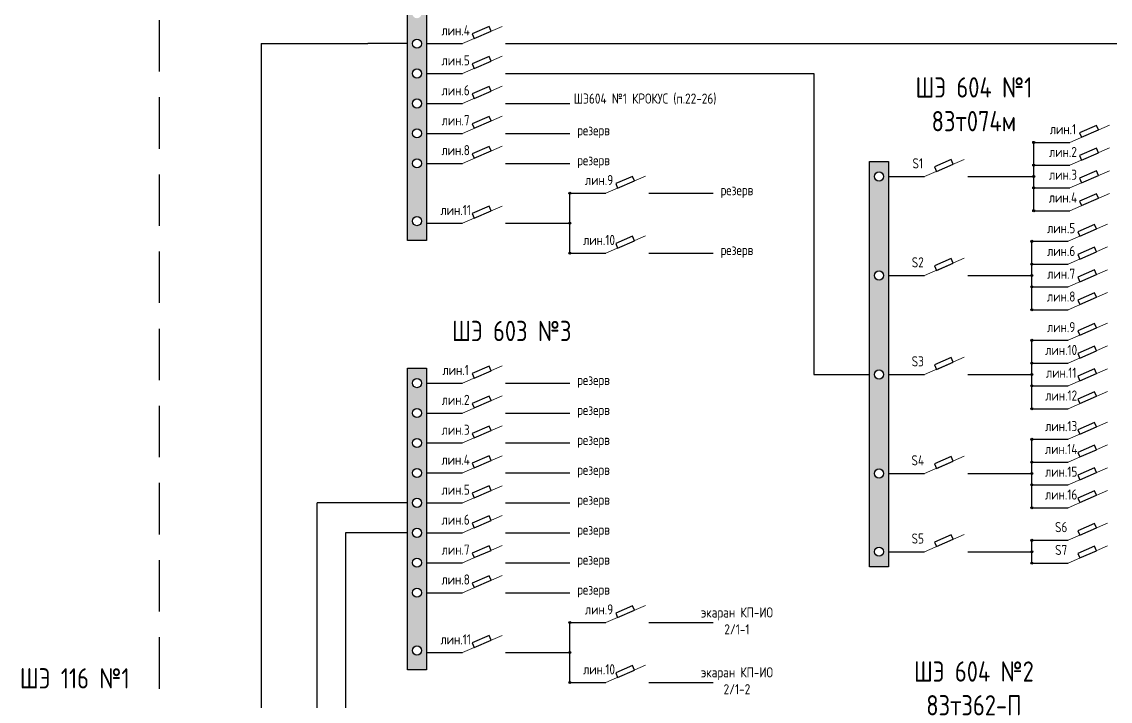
# Model space of a CAD drawing. Header units: millimetres. Extents: x 467 to 653, y 582 to 785.
# Drawn here: x 514.5 to 568.3, y 705 to 738.5 of the extents above; entities that cross this region are included whole.
import ezdxf

# ---------------------------------------------------------------- set-up
doc = ezdxf.new("R2010")
doc.units = ezdxf.units.MM
doc.header["$LTSCALE"] = 0.1
doc.linetypes.add('DASHEDX2', pattern=[38.1, 25.4, -12.7])

msp = doc.modelspace()

# ---------------------------------------------------------------- hatches: boundary and pattern name
h = msp.add_hatch(color=256)
h.paths.add_polyline_path([(534.498, 742.613), (533.567, 742.613), (533.567, 727.713), (534.498, 727.713)])
h.paths.add_polyline_path([(534.259, 732.995, -1), (533.806, 732.995, -1)], flags=16)
h.paths.add_polyline_path([(533.806, 734.474, -1), (534.259, 734.474, -1)], flags=16)
h.paths.add_polyline_path([(534.259, 731.516, -1), (533.806, 731.516, -1)], flags=16)
h.paths.add_polyline_path([(533.806, 735.953, -1), (534.259, 735.953, -1)], flags=16)
h.paths.add_polyline_path([(533.806, 737.431, -1), (534.259, 737.431, -1)], flags=16)
h.paths.add_polyline_path([(534.259, 728.664, -1), (533.806, 728.664, -1)], flags=16)
h.paths.add_polyline_path([(533.806, 738.91, -1), (534.259, 738.91, -1)], flags=16)
h.paths.add_polyline_path([(533.806, 740.389, -1), (534.259, 740.389, -1)], flags=16)
h.paths.add_polyline_path([(533.806, 741.868, -1), (534.259, 741.868, -1)], flags=16)
h = msp.add_hatch(color=256)
h.paths.add_polyline_path([(564.528, 732.553), (564.477, 732.553), (564.477, 732.503, 0.414214)], flags=17)
h.paths.add_polyline_path([(564.427, 732.553, 0.414214), (564.477, 732.503), (564.477, 732.553), (564.528, 732.553, 1)])
h = msp.add_hatch(color=256)
h.paths.add_polyline_path([(557.31, 731.61), (556.379, 731.61), (556.379, 711.591), (557.31, 711.591)])
h.paths.add_polyline_path([(556.618, 721.088, -1), (557.071, 721.088, -1)], flags=16)
h.paths.add_polyline_path([(557.071, 716.199, -1), (556.618, 716.199, -1)], flags=16)
h.paths.add_polyline_path([(556.618, 725.976, -1), (557.071, 725.976, -1)], flags=16)
h.paths.add_polyline_path([(557.071, 712.336, -1), (556.618, 712.336, -1)], flags=16)
h.paths.add_polyline_path([(556.618, 730.865, -1), (557.071, 730.865, -1)], flags=16)
h = msp.add_hatch(color=256)
h.paths.add_polyline_path([(564.528, 731.428), (564.477, 731.428), (564.477, 731.378, 0.414214)], flags=17)
h.paths.add_polyline_path([(564.427, 731.428, 0.414214), (564.477, 731.378), (564.477, 731.428), (564.528, 731.428, 1)])
h = msp.add_hatch(color=256)
h.paths.add_polyline_path([(564.528, 730.865), (564.477, 730.865), (564.477, 730.815, 0.414214)], flags=17)
h.paths.add_polyline_path([(564.427, 730.865, 0.414214), (564.477, 730.815), (564.477, 730.865), (564.528, 730.865, 1)])
h = msp.add_hatch(color=256)
h.paths.add_polyline_path([(564.528, 730.302), (564.477, 730.302), (564.477, 730.252, 0.414214)], flags=17)
h.paths.add_polyline_path([(564.427, 730.302, 0.414214), (564.477, 730.252), (564.477, 730.302), (564.528, 730.302, 1)])
h = msp.add_hatch(color=256)
h.paths.add_polyline_path([(541.627, 730.038), (541.577, 730.038), (541.577, 729.987, 0.414214)], flags=17)
h.paths.add_polyline_path([(541.526, 730.038, 0.414214), (541.577, 729.987), (541.577, 730.038), (541.627, 730.038, 1)])
h = msp.add_hatch(color=256)
h.paths.add_polyline_path([(564.528, 729.177), (564.477, 729.177), (564.477, 729.126, 0.414214)], flags=17)
h.paths.add_polyline_path([(564.427, 729.177, 0.414214), (564.477, 729.126), (564.477, 729.177), (564.528, 729.177, 1)])
h = msp.add_hatch(color=256)
h.paths.add_polyline_path([(541.627, 728.559), (541.577, 728.559), (541.577, 728.509, 0.414214)], flags=17)
h.paths.add_polyline_path([(541.526, 728.559, 0.414214), (541.577, 728.509), (541.577, 728.559), (541.627, 728.559, 1)])
h = msp.add_hatch(color=256)
h.paths.add_polyline_path([(564.439, 727.665), (564.389, 727.665), (564.389, 727.614, 0.414214)], flags=17)
h.paths.add_polyline_path([(564.338, 727.665, 0.414214), (564.389, 727.614), (564.389, 727.665), (564.439, 727.665, 1)])
h = msp.add_hatch(color=256)
h.paths.add_polyline_path([(541.627, 727.08), (541.577, 727.08), (541.577, 727.03, 0.414214)], flags=17)
h.paths.add_polyline_path([(541.526, 727.08, 0.414214), (541.577, 727.03), (541.577, 727.08), (541.627, 727.08, 1)])
h = msp.add_hatch(color=256)
h.paths.add_polyline_path([(564.439, 726.539), (564.389, 726.539), (564.389, 726.489, 0.414214)], flags=17)
h.paths.add_polyline_path([(564.338, 726.539, 0.414214), (564.389, 726.489), (564.389, 726.539), (564.439, 726.539, 1)])
h = msp.add_hatch(color=256)
h.paths.add_polyline_path([(564.439, 725.976), (564.389, 725.976), (564.389, 725.926, 0.414214)], flags=17)
h.paths.add_polyline_path([(564.338, 725.976, 0.414214), (564.389, 725.926), (564.389, 725.976), (564.439, 725.976, 1)])
h = msp.add_hatch(color=256)
h.paths.add_polyline_path([(564.439, 725.414), (564.389, 725.414), (564.389, 725.363, 0.414214)], flags=17)
h.paths.add_polyline_path([(564.338, 725.414, 0.414214), (564.389, 725.363), (564.389, 725.414), (564.439, 725.414, 1)])
h = msp.add_hatch(color=256)
h.paths.add_polyline_path([(564.439, 724.288), (564.389, 724.288), (564.389, 724.238, 0.414214)], flags=17)
h.paths.add_polyline_path([(564.338, 724.288, 0.414214), (564.389, 724.238), (564.389, 724.288), (564.439, 724.288, 1)])
h = msp.add_hatch(color=256)
h.paths.add_polyline_path([(564.439, 722.776), (564.389, 722.776), (564.389, 722.726, 0.414214)], flags=17)
h.paths.add_polyline_path([(564.338, 722.776, 0.414214), (564.389, 722.726), (564.389, 722.776), (564.439, 722.776, 1)])
h = msp.add_hatch(color=256)
h.paths.add_polyline_path([(564.439, 721.65), (564.389, 721.65), (564.389, 721.6, 0.414214)], flags=17)
h.paths.add_polyline_path([(564.338, 721.65, 0.414214), (564.389, 721.6), (564.389, 721.65), (564.439, 721.65, 1)])
h = msp.add_hatch(color=256)
h.paths.add_polyline_path([(534.498, 721.409), (533.567, 721.409), (533.567, 706.508), (534.498, 706.508)])
h.paths.add_polyline_path([(534.259, 711.791, -1), (533.806, 711.791, -1)], flags=16)
h.paths.add_polyline_path([(533.806, 713.269, -1), (534.259, 713.269, -1)], flags=16)
h.paths.add_polyline_path([(534.259, 710.312, -1), (533.806, 710.312, -1)], flags=16)
h.paths.add_polyline_path([(533.806, 714.748, -1), (534.259, 714.748, -1)], flags=16)
h.paths.add_polyline_path([(533.806, 716.227, -1), (534.259, 716.227, -1)], flags=16)
h.paths.add_polyline_path([(534.259, 707.459, -1), (533.806, 707.459, -1)], flags=16)
h.paths.add_polyline_path([(533.806, 717.706, -1), (534.259, 717.706, -1)], flags=16)
h.paths.add_polyline_path([(533.806, 719.185, -1), (534.259, 719.185, -1)], flags=16)
h.paths.add_polyline_path([(533.806, 720.663, -1), (534.259, 720.663, -1)], flags=16)
h = msp.add_hatch(color=256)
h.paths.add_polyline_path([(564.439, 721.088), (564.389, 721.088), (564.389, 721.037, 0.414214)], flags=17)
h.paths.add_polyline_path([(564.338, 721.088, 0.414214), (564.389, 721.037), (564.389, 721.088), (564.439, 721.088, 1)])
h = msp.add_hatch(color=256)
h.paths.add_polyline_path([(564.439, 720.525), (564.389, 720.525), (564.389, 720.475, 0.414214)], flags=17)
h.paths.add_polyline_path([(564.338, 720.525, 0.414214), (564.389, 720.475), (564.389, 720.525), (564.439, 720.525, 1)])
h = msp.add_hatch(color=256)
h.paths.add_polyline_path([(564.439, 719.399), (564.389, 719.399), (564.389, 719.349, 0.414214)], flags=17)
h.paths.add_polyline_path([(564.338, 719.399, 0.414214), (564.389, 719.349), (564.389, 719.399), (564.439, 719.399, 1)])
h = msp.add_hatch(color=256)
h.paths.add_polyline_path([(564.439, 717.887), (564.389, 717.887), (564.389, 717.837, 0.414214)], flags=17)
h.paths.add_polyline_path([(564.338, 717.887, 0.414214), (564.389, 717.837), (564.389, 717.887), (564.439, 717.887, 1)])
h = msp.add_hatch(color=256)
h.paths.add_polyline_path([(564.439, 716.762), (564.389, 716.762), (564.389, 716.711, 0.414214)], flags=17)
h.paths.add_polyline_path([(564.338, 716.762, 0.414214), (564.389, 716.711), (564.389, 716.762), (564.439, 716.762, 1)])
h = msp.add_hatch(color=256)
h.paths.add_polyline_path([(564.439, 716.199), (564.389, 716.199), (564.389, 716.149, 0.414214)], flags=17)
h.paths.add_polyline_path([(564.338, 716.199, 0.414214), (564.389, 716.149), (564.389, 716.199), (564.439, 716.199, 1)])
h = msp.add_hatch(color=256)
h.paths.add_polyline_path([(564.439, 715.636), (564.389, 715.636), (564.389, 715.586, 0.414214)], flags=17)
h.paths.add_polyline_path([(564.338, 715.636, 0.414214), (564.389, 715.586), (564.389, 715.636), (564.439, 715.636, 1)])
h = msp.add_hatch(color=256)
h.paths.add_polyline_path([(564.439, 714.51), (564.389, 714.51), (564.389, 714.46, 0.414214)], flags=17)
h.paths.add_polyline_path([(564.338, 714.51, 0.414214), (564.389, 714.46), (564.389, 714.51), (564.439, 714.51, 1)])
h = msp.add_hatch(color=256)
h.paths.add_polyline_path([(564.439, 712.899), (564.389, 712.899), (564.389, 712.849, 0.414214)], flags=17)
h.paths.add_polyline_path([(564.338, 712.899, 0.414214), (564.389, 712.849), (564.389, 712.899), (564.439, 712.899, 1)])
h = msp.add_hatch(color=256)
h.paths.add_polyline_path([(564.439, 712.336), (564.389, 712.336), (564.389, 712.286, 0.414214)], flags=17)
h.paths.add_polyline_path([(564.338, 712.336, 0.414214), (564.389, 712.286), (564.389, 712.336), (564.439, 712.336, 1)])
h = msp.add_hatch(color=256)
h.paths.add_polyline_path([(564.439, 711.774), (564.389, 711.774), (564.389, 711.723, 0.414214)], flags=17)
h.paths.add_polyline_path([(564.338, 711.774, 0.414214), (564.389, 711.723), (564.389, 711.774), (564.439, 711.774, 1)])
h = msp.add_hatch(color=256)
h.paths.add_polyline_path([(541.627, 708.833), (541.577, 708.833), (541.577, 708.783, 0.414214)], flags=17)
h.paths.add_polyline_path([(541.526, 708.833, 0.414214), (541.577, 708.783), (541.577, 708.833), (541.627, 708.833, 1)])
h = msp.add_hatch(color=256)
h.paths.add_polyline_path([(541.627, 707.354), (541.577, 707.354), (541.577, 707.304, 0.414214)], flags=17)
h.paths.add_polyline_path([(541.526, 707.354, 0.414214), (541.577, 707.304), (541.577, 707.354), (541.627, 707.354, 1)])
h = msp.add_hatch(color=256)
h.paths.add_polyline_path([(541.627, 705.876), (541.577, 705.876), (541.577, 705.825, 0.414214)], flags=17)
h.paths.add_polyline_path([(541.526, 705.876, 0.414214), (541.577, 705.825), (541.577, 705.876), (541.627, 705.876, 1)])

# ---------------------------------------------------------------- linework, layer by layer
at = {"linetype": 'DASHEDX2'}
msp.add_line((521.307, 765.261), (521.307, 590.136), dxfattribs=at)
at = {"lineweight": 15}
for p, q in [((536.282, 737.431), (538.231, 738.281)), ((536.282, 735.953), (538.231, 736.802)), ((536.282, 734.474), (538.231, 735.323)), ((536.282, 732.995), (538.231, 733.844)), ((566.262, 732.553), (568.211, 733.403)), ((536.282, 731.516), (538.231, 732.366)), ((566.262, 731.428), (568.211, 732.277)), ((559.094, 730.865), (561.044, 731.714)), ((543.361, 730.038), (545.31, 730.887)), ((566.262, 730.302), (568.211, 731.151)), ((566.262, 729.177), (568.211, 730.026)), ((536.282, 728.559), (538.231, 729.408)), ((566.173, 727.665), (568.122, 728.514)), ((543.361, 727.08), (545.31, 727.929)), ((566.173, 726.539), (568.122, 727.388)), ((559.094, 725.976), (561.044, 726.826)), ((566.173, 725.414), (568.122, 726.263)), ((566.173, 724.288), (568.122, 725.137)), ((566.173, 722.776), (568.122, 723.625)), ((566.173, 721.65), (568.122, 722.5)), ((559.094, 721.088), (561.044, 721.937)), ((536.282, 720.663), (538.231, 721.512)), ((566.173, 720.525), (568.122, 721.374)), ((536.282, 719.185), (538.231, 720.034)), ((566.173, 719.399), (568.122, 720.248)), ((536.282, 717.706), (538.231, 718.555)), ((566.173, 717.887), (568.122, 718.736)), ((566.173, 716.762), (568.122, 717.611)), ((536.282, 716.227), (538.231, 717.076)), ((559.094, 716.199), (561.044, 717.048)), ((566.173, 715.636), (568.122, 716.485)), ((536.282, 714.748), (538.231, 715.597)), ((566.173, 714.51), (568.122, 715.36)), ((536.282, 713.269), (538.231, 714.119)), ((566.173, 712.899), (568.122, 713.748)), ((559.094, 712.336), (561.044, 713.186)), ((536.282, 711.791), (538.231, 712.64)), ((566.173, 711.774), (568.122, 712.623)), ((536.282, 710.312), (538.231, 711.161)), ((543.361, 708.833), (545.31, 709.682)), ((536.282, 707.354), (538.231, 708.204)), ((543.361, 705.876), (545.31, 706.725))]:
    msp.add_line(p, q, dxfattribs=at)
for p, q in [((526.345, 737.431), (531.603, 737.431)), ((526.345, 737.431), (526.345, 703.51)), ((533.567, 737.431), (531.603, 737.431)), ((534.498, 737.431), (536.282, 737.431)), ((538.408, 737.431), (541.577, 737.431)), ((541.577, 737.431), (580.353, 737.431)), ((534.498, 735.953), (536.282, 735.953)), ((538.408, 735.953), (541.577, 735.953)), ((541.577, 735.953), (553.616, 735.953)), ((553.616, 735.953), (553.616, 721.088)), ((534.498, 734.474), (536.282, 734.474)), ((538.408, 734.474), (541.577, 734.474)), ((534.498, 732.995), (536.282, 732.995)), ((538.408, 732.995), (541.577, 732.995)), ((564.477, 732.553), (566.262, 732.553)), ((564.477, 729.177), (564.477, 732.553)), ((534.498, 731.516), (536.282, 731.516)), ((538.408, 731.516), (541.577, 731.516)), ((564.477, 731.428), (566.262, 731.428)), ((557.31, 730.865), (559.094, 730.865)), ((561.22, 730.865), (564.477, 730.865)), ((564.477, 730.302), (566.262, 730.302)), ((541.577, 730.038), (543.361, 730.038)), ((541.577, 727.08), (541.577, 730.038)), ((545.487, 730.038), (548.656, 730.038)), ((564.477, 729.177), (566.262, 729.177)), ((534.498, 728.559), (536.282, 728.559)), ((538.408, 728.559), (541.577, 728.559)), ((564.389, 727.665), (566.173, 727.665)), ((564.389, 724.288), (564.389, 727.665)), ((541.577, 727.08), (543.361, 727.08)), ((545.487, 727.08), (548.656, 727.08)), ((564.389, 726.539), (566.173, 726.539)), ((557.31, 725.976), (559.094, 725.976)), ((561.22, 725.976), (564.389, 725.976)), ((564.389, 725.414), (566.173, 725.414)), ((564.389, 724.288), (566.173, 724.288)), ((564.389, 722.776), (566.173, 722.776)), ((564.389, 719.399), (564.389, 722.776)), ((564.389, 721.65), (566.173, 721.65)), ((553.616, 721.088), (556.379, 721.088)), ((557.31, 721.088), (559.094, 721.088)), ((561.22, 721.088), (564.389, 721.088)), ((534.498, 720.663), (536.282, 720.663)), ((538.408, 720.663), (541.577, 720.663)), ((564.389, 720.525), (566.173, 720.525)), ((534.498, 719.185), (536.282, 719.185)), ((538.408, 719.185), (541.577, 719.185)), ((564.389, 719.399), (566.173, 719.399)), ((564.389, 717.887), (566.173, 717.887)), ((564.389, 714.51), (564.389, 717.887)), ((534.498, 717.706), (536.282, 717.706)), ((538.408, 717.706), (541.577, 717.706)), ((564.389, 716.762), (566.173, 716.762)), ((534.498, 716.227), (536.282, 716.227)), ((538.408, 716.227), (541.577, 716.227)), ((557.31, 716.199), (559.094, 716.199)), ((561.22, 716.199), (564.389, 716.199)), ((564.389, 715.636), (566.173, 715.636)), ((533.567, 714.748), (529.105, 714.748)), ((529.105, 702.031), (529.105, 714.748)), ((534.498, 714.748), (536.282, 714.748)), ((538.408, 714.748), (541.577, 714.748)), ((564.389, 714.51), (566.173, 714.51)), ((533.567, 713.269), (530.502, 713.269)), ((530.502, 713.269), (530.502, 690.547)), ((534.498, 713.269), (536.282, 713.269)), ((538.408, 713.269), (541.577, 713.269)), ((564.389, 712.899), (566.173, 712.899)), ((564.389, 711.774), (564.389, 712.899)), ((557.31, 712.336), (559.094, 712.336)), ((561.22, 712.336), (564.389, 712.336)), ((534.498, 711.791), (536.282, 711.791)), ((538.408, 711.791), (541.577, 711.791)), ((564.389, 711.774), (566.173, 711.774)), ((534.498, 710.312), (536.282, 710.312)), ((538.408, 710.312), (541.577, 710.312)), ((541.577, 708.833), (543.361, 708.833)), ((541.577, 705.876), (541.577, 708.833)), ((545.487, 708.833), (548.656, 708.833)), ((534.498, 707.354), (536.282, 707.354)), ((538.408, 707.354), (541.577, 707.354)), ((541.577, 705.876), (543.361, 705.876)), ((545.487, 705.876), (548.656, 705.876))]:
    msp.add_line(p, q)
for points in [[(533.567, 742.613), (534.498, 742.613), (534.498, 727.713), (533.567, 727.713)], [(536.861, 737.684), (537.69, 738.045), (537.593, 738.268), (536.764, 737.907)], [(536.861, 736.205), (537.69, 736.566), (537.593, 736.789), (536.764, 736.428)], [(536.861, 734.726), (537.69, 735.087), (537.593, 735.311), (536.764, 734.949)], [(536.861, 733.247), (537.69, 733.609), (537.593, 733.832), (536.764, 733.471)], [(566.841, 732.806), (567.67, 733.167), (567.573, 733.39), (566.744, 733.029)], [(536.861, 731.769), (537.69, 732.13), (537.593, 732.353), (536.764, 731.992)], [(566.841, 731.68), (567.67, 732.041), (567.573, 732.265), (566.744, 731.903)], [(556.379, 731.61), (557.31, 731.61), (557.31, 711.591), (556.379, 711.591)], [(559.673, 731.117), (560.503, 731.479), (560.405, 731.702), (559.576, 731.341)], [(543.94, 730.29), (544.769, 730.651), (544.672, 730.874), (543.843, 730.513)], [(566.841, 730.554), (567.67, 730.916), (567.573, 731.139), (566.744, 730.778)], [(566.841, 729.429), (567.67, 729.79), (567.573, 730.013), (566.744, 729.652)], [(536.861, 728.811), (537.69, 729.172), (537.593, 729.396), (536.764, 729.034)], [(566.752, 727.917), (567.581, 728.278), (567.484, 728.501), (566.655, 728.14)], [(543.94, 727.332), (544.769, 727.694), (544.672, 727.917), (543.843, 727.556)], [(566.752, 726.791), (567.581, 727.153), (567.484, 727.376), (566.655, 727.015)], [(559.673, 726.229), (560.503, 726.59), (560.405, 726.813), (559.576, 726.452)], [(566.752, 725.666), (567.581, 726.027), (567.484, 726.25), (566.655, 725.889)], [(566.752, 724.54), (567.581, 724.901), (567.484, 725.125), (566.655, 724.763)], [(566.752, 723.028), (567.581, 723.389), (567.484, 723.613), (566.655, 723.251)], [(566.752, 721.903), (567.581, 722.264), (567.484, 722.487), (566.655, 722.126)], [(559.673, 721.34), (560.503, 721.701), (560.405, 721.924), (559.576, 721.563)], [(533.567, 721.409), (534.498, 721.409), (534.498, 706.508), (533.567, 706.508)], [(536.861, 720.915), (537.69, 721.277), (537.593, 721.5), (536.764, 721.139)], [(566.752, 720.777), (567.581, 721.138), (567.484, 721.362), (566.655, 721)], [(536.861, 719.437), (537.69, 719.798), (537.593, 720.021), (536.764, 719.66)], [(566.752, 719.651), (567.581, 720.013), (567.484, 720.236), (566.655, 719.875)], [(536.861, 717.958), (537.69, 718.319), (537.593, 718.542), (536.764, 718.181)], [(566.752, 718.139), (567.581, 718.501), (567.484, 718.724), (566.655, 718.363)], [(566.752, 717.014), (567.581, 717.375), (567.484, 717.598), (566.655, 717.237)], [(536.861, 716.479), (537.69, 716.84), (537.593, 717.064), (536.764, 716.702)], [(559.673, 716.451), (560.503, 716.812), (560.405, 717.036), (559.576, 716.674)], [(566.752, 715.888), (567.581, 716.25), (567.484, 716.473), (566.655, 716.112)], [(536.861, 715), (537.69, 715.362), (537.593, 715.585), (536.764, 715.224)], [(566.752, 714.763), (567.581, 715.124), (567.484, 715.347), (566.655, 714.986)], [(536.861, 713.522), (537.69, 713.883), (537.593, 714.106), (536.764, 713.745)], [(566.752, 713.151), (567.581, 713.513), (567.484, 713.736), (566.655, 713.375)], [(559.673, 712.589), (560.503, 712.95), (560.405, 713.173), (559.576, 712.812)], [(536.861, 712.043), (537.69, 712.404), (537.593, 712.627), (536.764, 712.266)], [(566.752, 712.026), (567.581, 712.387), (567.484, 712.61), (566.655, 712.249)], [(536.861, 710.564), (537.69, 710.925), (537.593, 711.149), (536.764, 710.787)], [(543.94, 709.085), (544.769, 709.447), (544.672, 709.67), (543.843, 709.309)], [(536.861, 707.607), (537.69, 707.968), (537.593, 708.191), (536.764, 707.83)], [(543.94, 706.128), (544.769, 706.489), (544.672, 706.712), (543.843, 706.351)]]:
    msp.add_lwpolyline(points, close=True)
for centre, radius in [((534.032, 737.431), 0.226), ((534.032, 735.953), 0.226), ((534.032, 734.474), 0.226), ((534.032, 732.995), 0.226), ((564.477, 732.553), 0.0503), ((534.032, 731.516), 0.226), ((564.477, 731.428), 0.0503), ((556.844, 730.865), 0.226), ((564.477, 730.865), 0.0503), ((564.477, 730.302), 0.0503), ((541.577, 730.038), 0.0503), ((564.477, 729.177), 0.0503), ((534.032, 728.664), 0.226), ((541.577, 728.559), 0.0503), ((564.389, 727.665), 0.0503), ((541.577, 727.08), 0.0503), ((564.389, 726.539), 0.0503), ((556.844, 725.976), 0.226), ((564.389, 725.976), 0.0503), ((564.389, 725.414), 0.0503), ((564.389, 724.288), 0.0503), ((564.389, 722.776), 0.0503), ((564.389, 721.65), 0.0503), ((556.844, 721.088), 0.226), ((564.389, 721.088), 0.0503), ((534.032, 720.663), 0.226), ((564.389, 720.525), 0.0503), ((564.389, 719.399), 0.0503), ((534.032, 719.185), 0.226), ((534.032, 717.706), 0.226), ((564.389, 717.887), 0.0503), ((564.389, 716.762), 0.0503), ((534.032, 716.227), 0.226), ((556.844, 716.199), 0.226), ((564.389, 716.199), 0.0503), ((564.389, 715.636), 0.0503), ((534.032, 714.748), 0.226), ((564.389, 714.51), 0.0503), ((534.032, 713.269), 0.226), ((556.844, 712.336), 0.226), ((564.389, 712.899), 0.0503), ((534.032, 711.791), 0.226), ((564.389, 712.336), 0.0503), ((564.389, 711.774), 0.0503), ((534.032, 710.312), 0.226), ((541.577, 708.833), 0.0503), ((534.032, 707.459), 0.226), ((541.577, 707.354), 0.0503), ((541.577, 705.876), 0.0503)]:
    msp.add_circle(centre, radius)

# ---------------------------------------------------------------- texts
for s, insert, char_height, width, attachment_point in [('{\\fGOST|b0|i0|c204|p34;лин.4}', (535.943, 738.082), 0.5, 8.14451, 5), ('{\\fGOST|b0|i0|c204|p34;лин.5}', (535.943, 736.604), 0.5, 8.14451, 5), ('{\\fGOST|b0|i0|c204|p34;ШЭ 604 №1\\P83т074м}', (561.525, 734.433), 1, 9.68531, 5), ('{\\fGOST|b0|i0|c204|p34;лин.6}', (535.943, 735.125), 0.5, 8.14451, 5), ('{\\fGOST|b0|i0|c204|p34;ШЭ604 №1 КРОКУС (п.22-26)}', (541.769, 734.691), 0.5, 8.14451, 4), ('{\\fGOST|b0|i0|c204|p34;лин.7}', (535.943, 733.646), 0.5, 8.14451, 5), ('{\\fGOST|b0|i0|c204|p34;лин.1}', (565.923, 733.204), 0.5, 8.14451, 5), ('{\\fGOST|b0|i0|c204|p34;резерв}', (542.749, 733.081), 0.5, 8.14451, 5), ('{\\fGOST|b0|i0|c204|p34;лин.8}', (535.943, 732.167), 0.5, 8.14451, 5), ('{\\fGOST|b0|i0|c204|p34;резерв}', (542.749, 731.603), 0.5, 8.14451, 5), ('{\\fGOST|b0|i0|c204|p34;лин.2}', (565.923, 732.079), 0.5, 8.14451, 5), ('{\\fGOST|b0|i0|c204|p34;S1}', (558.755, 731.516), 0.5, 8.14451, 5), ('{\\fGOST|b0|i0|c204|p34;лин.9}', (543.022, 730.689), 0.5, 8.14451, 5), ('{\\fGOST|b0|i0|c204|p34;лин.3}', (565.923, 730.953), 0.5, 8.14451, 5), ('{\\fGOST|b0|i0|c204|p34;резерв}', (549.828, 730.124), 0.5, 8.14451, 5), ('{\\fGOST|b0|i0|c204|p34;лин.4}', (565.923, 729.828), 0.5, 8.14451, 5), ('{\\fGOST|b0|i0|c204|p34;лин.11}', (535.943, 729.21), 0.5, 8.14451, 5), ('{\\fGOST|b0|i0|c204|p34;лин.5}', (565.834, 728.316), 0.5, 8.14451, 5), ('{\\fGOST|b0|i0|c204|p34;лин.10}', (543.022, 727.731), 0.5, 8.14451, 5), ('{\\fGOST|b0|i0|c204|p34;резерв}', (549.828, 727.166), 0.5, 8.14451, 5), ('{\\fGOST|b0|i0|c204|p34;лин.6}', (565.834, 727.19), 0.5, 8.14451, 5), ('{\\fGOST|b0|i0|c204|p34;S2}', (558.755, 726.627), 0.5, 8.14451, 5), ('{\\fGOST|b0|i0|c204|p34;лин.7}', (565.834, 726.065), 0.5, 8.14451, 5), ('{\\fGOST|b0|i0|c204|p34;лин.8}', (565.834, 724.939), 0.5, 8.14451, 5), ('{\\fGOST|b0|i0|c204|p34;ШЭ 603 №3}', (538.713, 723.237), 1, 9.68531, 5), ('{\\fGOST|b0|i0|c204|p34;лин.9}', (565.834, 723.427), 0.5, 8.14451, 5), ('{\\fGOST|b0|i0|c204|p34;лин.10}', (565.834, 722.301), 0.5, 8.14451, 5), ('{\\fGOST|b0|i0|c204|p34;S3}', (558.755, 721.739), 0.5, 8.14451, 5), ('{\\fGOST|b0|i0|c204|p34;лин.1}', (535.943, 721.314), 0.5, 8.14451, 5), ('{\\fGOST|b0|i0|c204|p34;лин.11}', (565.834, 721.176), 0.5, 8.14451, 5), ('{\\fGOST|b0|i0|c204|p34;резерв}', (542.749, 720.749), 0.5, 8.14451, 5), ('{\\fGOST|b0|i0|c204|p34;лин.2}', (535.943, 719.836), 0.5, 8.14451, 5), ('{\\fGOST|b0|i0|c204|p34;лин.12}', (565.834, 720.05), 0.5, 8.14451, 5), ('{\\fGOST|b0|i0|c204|p34;резерв}', (542.749, 719.271), 0.5, 8.14451, 5), ('{\\fGOST|b0|i0|c204|p34;лин.3}', (535.943, 718.357), 0.5, 8.14451, 5), ('{\\fGOST|b0|i0|c204|p34;лин.13}', (565.834, 718.538), 0.5, 8.14451, 5), ('{\\fGOST|b0|i0|c204|p34;резерв}', (542.749, 717.792), 0.5, 8.14451, 5), ('{\\fGOST|b0|i0|c204|p34;лин.14}', (565.834, 717.413), 0.5, 8.14451, 5), ('{\\fGOST|b0|i0|c204|p34;лин.4}', (535.943, 716.878), 0.5, 8.14451, 5), ('{\\fGOST|b0|i0|c204|p34;S4}', (558.755, 716.85), 0.5, 8.14451, 5), ('{\\fGOST|b0|i0|c204|p34;резерв}', (542.749, 716.313), 0.5, 8.14451, 5), ('{\\fGOST|b0|i0|c204|p34;лин.15}', (565.834, 716.287), 0.5, 8.14451, 5), ('{\\fGOST|b0|i0|c204|p34;лин.5}', (535.943, 715.399), 0.5, 8.14451, 5), ('{\\fGOST|b0|i0|c204|p34;лин.16}', (565.834, 715.161), 0.5, 8.14451, 5), ('{\\fGOST|b0|i0|c204|p34;резерв}', (542.749, 714.834), 0.5, 8.14451, 5), ('{\\fGOST|b0|i0|c204|p34;лин.6}', (535.943, 713.92), 0.5, 8.14451, 5), ('{\\fGOST|b0|i0|c204|p34;резерв}', (542.749, 713.356), 0.5, 8.14451, 5), ('{\\fGOST|b0|i0|c0|p34;S6}', (565.834, 713.55), 0.5, 8.14451, 5), ('{\\fGOST|b0|i0|c204|p34;S5}', (558.755, 712.987), 0.5, 8.14451, 5), ('{\\fGOST|b0|i0|c204|p34;лин.7}', (535.943, 712.442), 0.5, 8.14451, 5), ('{\\fGOST|b0|i0|c0|p34;S7}', (565.834, 712.425), 0.5, 8.14451, 5), ('{\\fGOST|b0|i0|c204|p34;резерв}', (542.749, 711.877), 0.5, 8.14451, 5), ('{\\fGOST|b0|i0|c204|p34;лин.8}', (535.943, 710.963), 0.5, 8.14451, 5), ('{\\fGOST|b0|i0|c204|p34;резерв}', (542.749, 710.398), 0.5, 8.14451, 5), ('{\\fGOST|b0|i0|c204|p34;лин.9}', (543.022, 709.484), 0.5, 8.14451, 5), ('{\\fGOST|b0|i0|c204|p34;экаран КП-ИО\\P2/1-1}', (549.828, 708.919), 0.5, 8.14451, 5), ('{\\fGOST|b0|i0|c204|p34;лин.11}', (535.943, 708.005), 0.5, 8.14451, 5), ('{\\fGOST|b0|i0|c204|p34;ШЭ 116 №1}', (517.14, 706.083), 1, 9.68531, 5), ('{\\fGOST|b0|i0|c204|p34;лин.10}', (543.022, 706.527), 0.5, 8.14451, 5), ('{\\fGOST|b0|i0|c204|p34;экаран КП-ИО\\P2/1-2}', (549.828, 705.962), 0.5, 8.14451, 5), ('{\\fGOST|b0|i0|c204|p34;ШЭ 604 №2\\P83т362-П}', (561.525, 705.586), 1, 9.68531, 5)]:
    msp.add_mtext(s, dxfattribs=dict(insert=insert, char_height=char_height, width=width, attachment_point=attachment_point))

doc.saveas('drawing.dxf')
